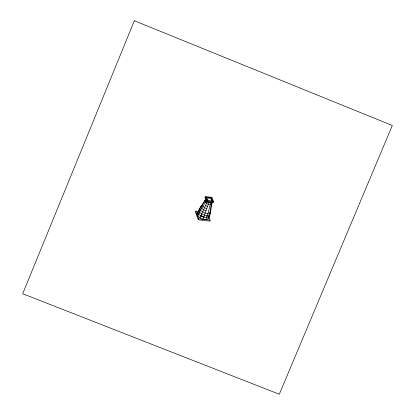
<?xml version="1.0" encoding="UTF-8"?>
<svg xmlns="http://www.w3.org/2000/svg" width="415" height="415" viewBox="0 0 415 415"><rect width="100%" height="100%" fill="white"/><g stroke="black" fill="none" stroke-linecap="round" stroke-linejoin="round"><path stroke-width="0.62" d="M198.339 211.697L199.62 208.755L197.099 214.078L197.867 216.065C200.378 218.752 204.595 220.49 208.107 218.804C211.162 213.746 210.773 207.578 212.19 202.074M208.107 218.804C210.524 213.673 210.12 207.785 211.894 202.515M205.923 219.525L207.972 213.419L210.799 202.458L208.18 201.903M202.961 219.213L209.051 202.276M198.401 211.463L195.849 211.173L195.47 212.143L198.308 219.82L209.788 221.117L210.166 220.147L208.859 216.604M197.913 212.506L200.59 206.95L205.69 199.283M205.352 196.653L204.958 197.659L206.701 202.038L213.196 202.691L213.59 201.685L211.847 197.307L205.352 196.653L207.095 201.031L206.701 202.038M197.867 216.065C199.745 210.426 203.848 205.882 206.042 200.419L205.586 199.242L204.828 201.176L199.838 208.392L200.544 210.229C202.857 212.703 206.743 214.306 209.985 212.75L210.732 211.308M199.003 213.632L199.574 212.179L198.832 210.265M206.369 197.244L207.702 200.523L212.547 200.99L211.214 197.711L206.369 197.244L206.224 197.613L211.069 198.079L212.179 200.808M198.308 219.82L198.686 218.85L195.849 211.173M200.014 217.948L207.116 202.012M199.574 212.179L201.638 213.99L200.881 215.925L203.724 217.149L204.481 215.214L207.334 215.515L209.435 214.814L210.218 213.305L209.461 215.24M211.069 198.079L211.214 197.711M206.577 217.45L207.334 215.515M209.435 214.814L208.678 216.749L209.202 215.743M199.838 208.392L200.59 206.95M197.099 214.078L197.644 213.03M205.311 200.253L204.828 201.176L205.28 202.354C206.763 203.936 209.253 204.963 211.328 203.967L211.811 203.044M209.679 215.302L208.864 216.869C205.352 218.555 201.135 216.817 198.624 214.13L197.856 212.143M207.308 197.981L209.181 198.168M207.095 201.031L213.59 201.685M198.686 218.85L210.166 220.147M205.544 205.586L207.526 206.442M206.769 208.667L204.538 207.713L202.914 206.291L202.333 204.787M206.006 210.898L203.532 209.84L201.732 208.257L201.083 206.592M201.638 213.99L204.481 215.214M206.447 198.157L207.557 200.891M211.053 198.354L212.174 201.161M210.924 198.681L211.598 200.367M134.346 20.75L22.695 293.747L279.305 394.25L392.305 125.491L134.346 20.75"/></g></svg>
